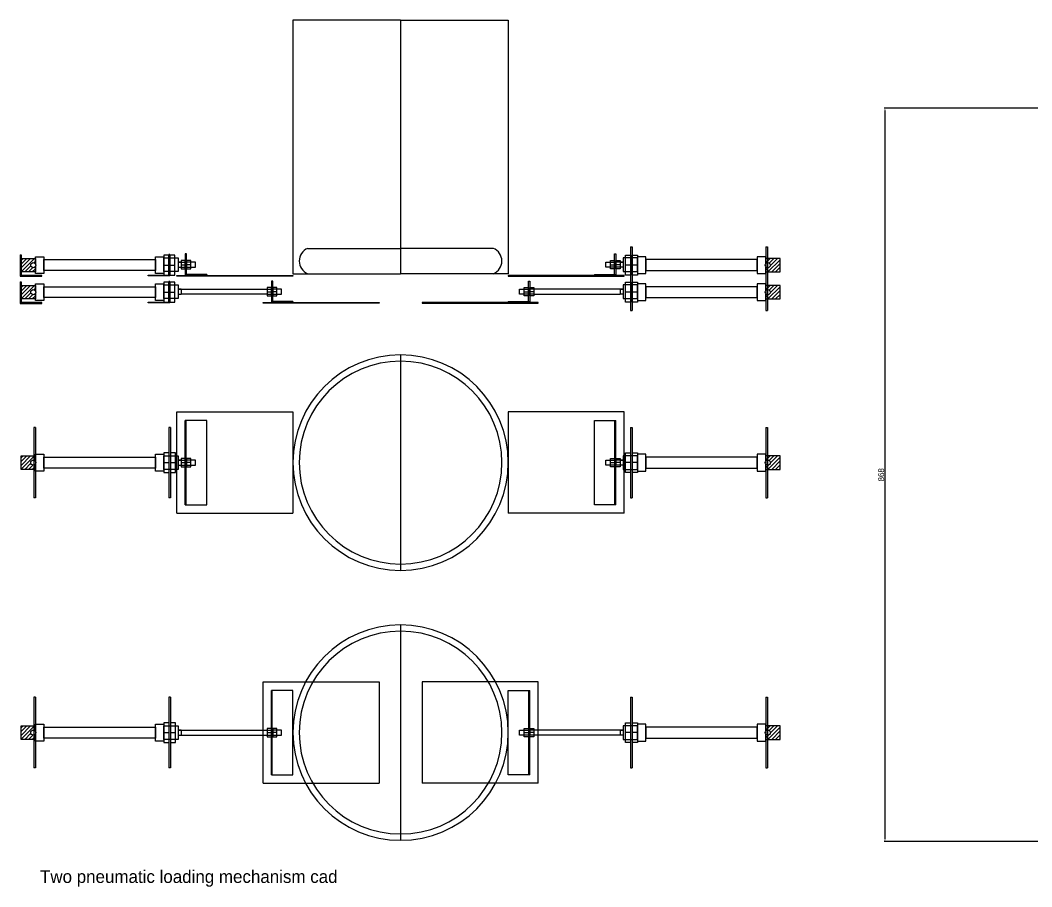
# Model space of a CAD drawing. Header units: millimetres. Extents: x -15418 to 43885, y -27590 to 23052.
# Drawn here: x 18884 to 20082, y 18161 to 19186 of the extents above; entities that cross this region are included whole.
import ezdxf

# ---------------------------------------------------------------- set-up
doc = ezdxf.new("R2010")
doc.units = ezdxf.units.MM
doc.header["$LTSCALE"] = 0.5
doc.layers.get('0').update_dxf_attribs({"lineweight": 5})
doc.layers.get('Defpoints').update_dxf_attribs({"color": 4})
for name, color, linetype in [('Layer1', 1, 'Continuous'), ('Layer2', 2, 'Continuous'), ('Layer3', 9, 'Continuous'), ('Layer4', 6, 'Continuous')]:
    doc.layers.add(name, color=color, linetype=linetype)
doc.dimstyles.new('ISO-25', dxfattribs={"dimtxt": 7, "dimasz": 3, "dimexe": 1, "dimexo": 1, "dimgap": 1, "dimtad": 1, "dimtoh": 1, "dimdec": 3, "dimdsep": 46, "dimtxsty": 'Standard', "dimcen": 2.5, "dimadec": 0, "dimazin": 0, "dimtfac": 1, "dimtdec": 3, "dimtmove": 0, "dimatfit": 3, "dimfxl": 1, "dimarcsym": 1})
pattern_1 = [(225, (46816.7197, 30848.7955), (2.24506403, -2.24506403), [])]
pattern_2 = [(225, (46816.7197, 30615.0628), (2.24506403, -2.24506403), [])]
pattern_3 = [(225, (46816.7197, 30816.7955), (2.24506403, -2.24506403), [])]
pattern_4 = [(225, (46816.7197, 30295.5092), (2.24506403, -2.24506403), [])]

# ---------------------------------------------------------------- blocks, each defined once
blk = doc.blocks.new('*D316')
at = {"layer": 'Defpoints', "color": 0, "transparency": 16777216}
for p in [(20181, 19082.4), (19908.3, 18214.4), (20181, 18214.4)]:
    blk.add_point(p, dxfattribs=at)
at = {"layer": 'Layer2', "color": 0, "lineweight": -2, "transparency": 16777216}
for p, q in [((20180, 19082.4), (19907.3, 19082.4)), ((19908.3, 19079.4), (19908.3, 18217.4)), ((20180, 18214.4), (19907.3, 18214.4))]:
    blk.add_line(p, q, dxfattribs=at)
at = {"layer": 'Layer2', "color": 0, "transparency": 16777216}
for points in [[(19907.8, 19079.4), (19908.8, 19079.4), (19908.3, 19082.4)], [(19907.8, 18217.4), (19908.8, 18217.4), (19908.3, 18214.4)]]:
    blk.add_solid(points, dxfattribs=at)
at = {"layer": 'Layer2', "color": 0, "transparency": 16777216, "insert": (19903.8, 18648.4), "char_height": 7, "attachment_point": 5, "rotation": 90}
blk.add_mtext('868', dxfattribs=at)

msp = doc.modelspace()

# ---------------------------------------------------------------- hatches: boundary and pattern name
at = {"layer": 'Layer3'}
h = msp.add_hatch(dxfattribs=at)
h.set_pattern_fill('ANSI31', color=256, angle=180)
h.set_pattern_definition(pattern_1)
h.paths.add_polyline_path([(18885.3001, 18888.5631), (18902.3001, 18888.5631), (18902.3001, 18894.9048, -0.742954591), (18896.8001, 18896.5631, -0.742954591), (18902.3001, 18898.2214), (18902.3001, 18904.5631), (18885.3001, 18904.5631)])
h = msp.add_hatch(dxfattribs=at)
h.set_pattern_fill('ANSI31', color=256, angle=180)
h.set_pattern_definition(pattern_1)
h.paths.add_polyline_path([(19784.0758, 18904.5631), (19767.0758, 18904.5631), (19767.0758, 18898.2214, -0.742954591), (19772.5758, 18896.5631, -0.742954591), (19767.0758, 18894.9048), (19767.0758, 18888.5631), (19784.0758, 18888.5631)])
h = msp.add_hatch(dxfattribs=at)
h.set_pattern_fill('ANSI31', color=256, angle=180)
h.set_pattern_definition(pattern_3)
h.paths.add_polyline_path([(18885.3001, 18856.5631), (18902.3001, 18856.5631), (18902.3001, 18862.9048, -0.742954591), (18896.8001, 18864.5631, -0.742954591), (18902.3001, 18866.2214), (18902.3001, 18872.5631), (18885.3001, 18872.5631)])
h = msp.add_hatch(dxfattribs=at)
h.set_pattern_fill('ANSI31', color=256, angle=180)
h.set_pattern_definition(pattern_3)
h.paths.add_polyline_path([(18885.3001, 18856.5631), (18902.3001, 18856.5631), (18902.3001, 18862.9048, -0.742954591), (18896.8001, 18864.5631, -0.742954591), (18902.3001, 18866.2214), (18902.3001, 18872.5631), (18885.3001, 18872.5631)])
h = msp.add_hatch(dxfattribs=at)
h.set_pattern_fill('ANSI31', color=256, angle=180)
h.set_pattern_definition(pattern_3)
h.paths.add_polyline_path([(19784.0758, 18872.5631), (19767.0758, 18872.5631), (19767.0758, 18866.2214, -0.742954591), (19772.5758, 18864.5631, -0.742954591), (19767.0758, 18862.9048), (19767.0758, 18856.5631), (19784.0758, 18856.5631)])
h = msp.add_hatch(dxfattribs=at)
h.set_pattern_fill('ANSI31', color=256, angle=180)
h.set_pattern_definition(pattern_3)
h.paths.add_polyline_path([(19784.0758, 18856.5631), (19767.0758, 18856.5631), (19767.0758, 18862.9048, 0.742954591), (19772.5758, 18864.5631, 0.742954591), (19767.0758, 18866.2214), (19767.0758, 18872.5631), (19784.0758, 18872.5631)])
h = msp.add_hatch(dxfattribs=at)
h.set_pattern_fill('ANSI31', color=256, angle=180)
h.set_pattern_definition(pattern_2)
h.paths.add_polyline_path([(18885.3001, 18654.8304), (18902.3001, 18654.8304), (18902.3001, 18661.1721, -0.742954591), (18896.8001, 18662.8304, -0.742954591), (18902.3001, 18664.4887), (18902.3001, 18670.8304), (18885.3001, 18670.8304)])
h = msp.add_hatch(dxfattribs=at)
h.set_pattern_fill('ANSI31', color=256, angle=180)
h.set_pattern_definition(pattern_2)
h.paths.add_polyline_path([(19784.0758, 18670.8304), (19767.0758, 18670.8304), (19767.0758, 18664.4887, -0.742954591), (19772.5758, 18662.8304, -0.742954591), (19767.0758, 18661.1721), (19767.0758, 18654.8304), (19784.0758, 18654.8304)])
h = msp.add_hatch(dxfattribs=at)
h.set_pattern_fill('ANSI31', color=256, angle=180)
h.set_pattern_definition(pattern_4)
h.paths.add_polyline_path([(18885.3001, 18335.2768), (18902.3001, 18335.2768), (18902.3001, 18341.6185, -0.742954591), (18896.8001, 18343.2768, -0.742954591), (18902.3001, 18344.9351), (18902.3001, 18351.2768), (18885.3001, 18351.2768)])
h = msp.add_hatch(dxfattribs=at)
h.set_pattern_fill('ANSI31', color=256, angle=180)
h.set_pattern_definition(pattern_4)
h.paths.add_polyline_path([(19784.0758, 18351.2768), (19767.0758, 18351.2768), (19767.0758, 18344.9351, -0.742954591), (19772.5758, 18343.2768, -0.742954591), (19767.0758, 18341.6185), (19767.0758, 18335.2768), (19784.0758, 18335.2768)])

# ---------------------------------------------------------------- linework, layer by layer
at = {"layer": 'Defpoints'}
for p, q in [((19069.8001, 18883.3631), (19069.8001, 18884.3631)), ((19069.8001, 18884.3631), (19207.188, 18884.3631)), ((19207.188, 18883.3631), (19069.8001, 18883.3631)), ((19207.188, 18884.3631), (19207.188, 18883.3631)), ((19599.5758, 18884.3631), (19462.188, 18884.3631)), ((19462.188, 18884.3631), (19462.188, 18883.3631)), ((19462.188, 18883.3631), (19599.5758, 18883.3631)), ((19599.5758, 18883.3631), (19599.5758, 18884.3631)), ((19171.8001, 18851.3631), (19171.8001, 18852.3631)), ((19171.8001, 18852.3631), (19309.188, 18852.3631)), ((19309.188, 18851.3631), (19171.8001, 18851.3631)), ((19309.188, 18852.3631), (19309.188, 18851.3631)), ((19497.5758, 18852.3631), (19360.188, 18852.3631)), ((19360.188, 18852.3631), (19360.188, 18851.3631)), ((19360.188, 18851.3631), (19497.5758, 18851.3631)), ((19497.5758, 18851.3631), (19497.5758, 18852.3631)), ((19334.688, 18790.3304), (19334.688, 18535.3304)), ((19334.688, 18790.3304), (19334.688, 18535.3304)), ((19069.8001, 18602.8304), (19069.8001, 18722.8304)), ((19069.8001, 18722.8304), (19207.188, 18722.8304)), ((19207.188, 18722.8304), (19207.188, 18602.8304)), ((19599.5758, 18722.8304), (19462.188, 18722.8304)), ((19462.188, 18722.8304), (19462.188, 18602.8304)), ((19599.5758, 18602.8304), (19599.5758, 18722.8304)), ((19069.8001, 18602.8304), (19207.188, 18602.8304)), ((19599.5758, 18602.8304), (19462.188, 18602.8304)), ((19334.688, 18470.7768), (19334.688, 18215.7768)), ((19334.688, 18470.7768), (19334.688, 18215.7768)), ((19334.688, 18470.7768), (19334.688, 18215.7768)), ((19334.688, 18470.7768), (19334.688, 18215.7768)), ((19171.8001, 18283.2768), (19171.8001, 18403.2768)), ((19171.8001, 18403.2768), (19309.188, 18403.2768)), ((19309.188, 18403.2768), (19309.188, 18283.2768)), ((19497.5758, 18403.2768), (19360.188, 18403.2768)), ((19360.188, 18403.2768), (19360.188, 18283.2768)), ((19497.5758, 18283.2768), (19497.5758, 18403.2768)), ((19171.8001, 18283.2768), (19309.188, 18283.2768)), ((19497.5758, 18283.2768), (19360.188, 18283.2768))]:
    msp.add_line(p, q, dxfattribs=at)
at = {"layer": 'Layer1'}
for p, q in [((19224.688, 18916.4139), (19334.688, 18916.4139)), ((19444.688, 18916.4139), (19334.688, 18916.4139)), ((19224.688, 18886.4139), (19334.688, 18886.4139)), ((19444.688, 18886.4139), (19334.688, 18886.4139))]:
    msp.add_line(p, q, dxfattribs=at)
for centre, radius, start, end in [((19230.938, 18901.4139), 16.25, 112.6198649, 247.3801351), ((19438.438, 18901.4139), 16.25, 292.6198649, 67.3801351), ((19334.688, 18662.8304), 120, 90, 270), ((19334.688, 18662.8304), 120, 270, 90), ((19334.688, 18343.2768), 120, 90, 270), ((19334.688, 18343.2768), 120, 270, 90)]:
    msp.add_arc(centre, radius, start, end, dxfattribs=at)
at = {"layer": 'Layer2'}
for p, q in [((19207.188, 19186.4139), (19207.188, 18886.4139)), ((19334.688, 19186.4139), (19207.188, 19186.4139)), ((19334.688, 19186.4139), (19462.188, 19186.4139)), ((19462.188, 19186.4139), (19462.188, 18886.4139)), ((19074.8001, 18900.0631), (19079.8001, 18900.0631)), ((19074.8001, 18894.0631), (19079.8001, 18894.0631)), ((19594.5758, 18900.0631), (19589.5758, 18900.0631)), ((19594.5758, 18894.0631), (19589.5758, 18894.0631)), ((19207.188, 18886.4139), (19334.688, 18886.4139)), ((19462.188, 18886.4139), (19334.688, 18886.4139)), ((19176.8001, 18868.0631), (19181.8001, 18868.0631)), ((19492.5758, 18868.0631), (19487.5758, 18868.0631)), ((19176.8001, 18862.0631), (19181.8001, 18862.0631)), ((19492.5758, 18862.0631), (19487.5758, 18862.0631)), ((19074.8001, 18665.8304), (19079.8001, 18665.8304)), ((19594.5758, 18665.8304), (19589.5758, 18665.8304)), ((19074.8001, 18659.8304), (19079.8001, 18659.8304)), ((19594.5758, 18659.8304), (19589.5758, 18659.8304)), ((19176.8001, 18346.2768), (19181.8001, 18346.2768)), ((19176.8001, 18340.2768), (19181.8001, 18340.2768)), ((19492.5758, 18346.2768), (19487.5758, 18346.2768)), ((19492.5758, 18340.2768), (19487.5758, 18340.2768))]:
    msp.add_line(p, q, dxfattribs=at)
for centre, start, end in [((19334.688, 18662.8304), 90, 270), ((19334.688, 18662.8304), 270, 90), ((19334.688, 18343.2768), 90, 270), ((19334.688, 18343.2768), 270, 90)]:
    msp.add_arc(centre, 127.5, start, end, dxfattribs=at)
at = {"layer": 'Layer3'}
for p, q in [((19334.688, 19186.4139), (19334.688, 18886.4139)), ((19334.688, 19186.4139), (19334.688, 18886.4139)), ((18885.3001, 18904.5631), (18902.3001, 18904.5631)), ((18885.3001, 18888.5631), (18885.3001, 18904.5631)), ((18902.3001, 18906.5631), (18912.3001, 18906.5631)), ((18902.3001, 18898.2214), (18902.3001, 18906.5631)), ((18902.3001, 18904.5631), (18902.3001, 18898.2214)), ((18912.3001, 18906.5631), (18912.3001, 18886.5631)), ((18912.3001, 18903.0631), (19044.3001, 18903.0631)), ((18912.3001, 18890.0631), (18912.3001, 18903.0631)), ((19044.3001, 18906.5631), (19054.3001, 18906.5631)), ((19044.3001, 18886.5631), (19044.3001, 18906.5631)), ((19044.3001, 18903.0631), (19044.3001, 18890.0631)), ((19054.3001, 18908.3131), (19054.3001, 18884.8131)), ((19060.3001, 18908.3131), (19054.3001, 18908.3131)), ((19054.3001, 18907.0631), (19054.3001, 18886.0631)), ((19054.3001, 18905.0631), (19071.3001, 18905.0631)), ((19054.3001, 18889.0631), (19054.3001, 18905.0631)), ((19060.3001, 18884.8131), (19060.3001, 18908.3131)), ((19061.3001, 18908.3131), (19061.3001, 18884.8131)), ((19067.3001, 18908.3131), (19061.3001, 18908.3131)), ((19067.3001, 18884.8131), (19067.3001, 18908.3131)), ((19071.3001, 18905.0631), (19071.3001, 18889.0631)), ((19079.8001, 18902.0631), (19074.8001, 18902.0631)), ((19074.8001, 18902.0631), (19074.8001, 18892.0631)), ((19079.8001, 18892.0631), (19079.8001, 18902.0631)), ((19086.3001, 18902.0631), (19081.3001, 18902.0631)), ((19081.3001, 18902.0631), (19081.3001, 18892.0631)), ((19086.3001, 18892.0631), (19086.3001, 18902.0631)), ((19583.0758, 18902.0631), (19588.0758, 18902.0631)), ((19583.0758, 18892.0631), (19583.0758, 18902.0631)), ((19588.0758, 18902.0631), (19588.0758, 18892.0631)), ((19589.5758, 18892.0631), (19589.5758, 18902.0631)), ((19589.5758, 18902.0631), (19594.5758, 18902.0631)), ((19594.5758, 18902.0631), (19594.5758, 18892.0631)), ((19615.0758, 18905.0631), (19598.0758, 18905.0631)), ((19598.0758, 18905.0631), (19598.0758, 18889.0631)), ((19601.0758, 18884.8131), (19601.0758, 18908.3131)), ((19601.0758, 18908.3131), (19607.0758, 18908.3131)), ((19607.0758, 18908.3131), (19607.0758, 18884.8131)), ((19609.0758, 18884.8131), (19609.0758, 18908.3131)), ((19609.0758, 18908.3131), (19615.0758, 18908.3131)), ((19615.0758, 18908.3131), (19615.0758, 18884.8131)), ((19615.0758, 18907.0631), (19615.0758, 18886.0631)), ((19625.0758, 18906.5631), (19615.0758, 18906.5631)), ((19615.0758, 18889.0631), (19615.0758, 18905.0631)), ((19625.0758, 18886.5631), (19625.0758, 18906.5631)), ((19757.0758, 18903.0631), (19625.0758, 18903.0631)), ((19625.0758, 18903.0631), (19625.0758, 18890.0631)), ((19767.0758, 18906.5631), (19757.0758, 18906.5631)), ((19757.0758, 18906.5631), (19757.0758, 18886.5631)), ((19757.0758, 18890.0631), (19757.0758, 18903.0631)), ((19767.0758, 18898.2214), (19767.0758, 18906.5631)), ((19784.0758, 18904.5631), (19767.0758, 18904.5631)), ((19767.0758, 18904.5631), (19767.0758, 18898.2214)), ((19784.0758, 18888.5631), (19784.0758, 18904.5631)), ((18902.3001, 18886.5631), (18902.3001, 18894.9048)), ((18902.3001, 18894.9048), (18902.3001, 18888.5631)), ((19044.3001, 18890.0631), (18912.3001, 18890.0631)), ((19054.3001, 18896.5631), (19060.3001, 18896.5631)), ((19061.3001, 18896.5631), (19067.3001, 18896.5631)), ((19074.8001, 18900.0631), (19071.3001, 18900.0631)), ((19071.3001, 18900.0631), (19074.8001, 18900.0631)), ((19071.3001, 18894.0631), (19074.8001, 18894.0631)), ((19074.8001, 18900.0631), (19074.8001, 18894.0631)), ((19074.8001, 18900.0631), (19074.8001, 18894.0631)), ((19074.8001, 18897.0631), (19079.8001, 18897.0631)), ((19074.8001, 18892.0631), (19079.8001, 18892.0631)), ((19091.8001, 18900.0631), (19079.8001, 18900.0631)), ((19079.8001, 18900.0631), (19079.8001, 18894.0631)), ((19079.8001, 18894.0631), (19091.8001, 18894.0631)), ((19086.3001, 18897.0631), (19081.3001, 18897.0631)), ((19081.3001, 18892.0631), (19086.3001, 18892.0631)), ((19091.8001, 18894.0631), (19091.8001, 18900.0631)), ((19577.5758, 18894.0631), (19577.5758, 18900.0631)), ((19577.5758, 18900.0631), (19589.5758, 18900.0631)), ((19589.5758, 18894.0631), (19577.5758, 18894.0631)), ((19583.0758, 18897.0631), (19588.0758, 18897.0631)), ((19588.0758, 18892.0631), (19583.0758, 18892.0631)), ((19589.5758, 18900.0631), (19589.5758, 18894.0631)), ((19594.5758, 18897.0631), (19589.5758, 18897.0631)), ((19594.5758, 18892.0631), (19589.5758, 18892.0631)), ((19594.5758, 18900.0631), (19594.5758, 18894.0631)), ((19594.5758, 18900.0631), (19598.0758, 18900.0631)), ((19598.0758, 18900.0631), (19594.5758, 18900.0631)), ((19594.5758, 18900.0631), (19594.5758, 18894.0631)), ((19598.0758, 18894.0631), (19594.5758, 18894.0631)), ((19607.0758, 18896.5631), (19601.0758, 18896.5631)), ((19615.0758, 18896.5631), (19609.0758, 18896.5631)), ((19625.0758, 18890.0631), (19757.0758, 18890.0631)), ((19767.0758, 18886.5631), (19767.0758, 18894.9048)), ((19767.0758, 18894.9048), (19767.0758, 18888.5631)), ((18902.3001, 18888.5631), (18885.3001, 18888.5631)), ((18912.3001, 18886.5631), (18902.3001, 18886.5631)), ((18912.3001, 18886.5631), (18902.3001, 18886.5631)), ((19054.3001, 18886.5631), (19044.3001, 18886.5631)), ((19054.3001, 18886.5631), (19044.3001, 18886.5631)), ((19071.3001, 18889.0631), (19054.3001, 18889.0631)), ((19054.3001, 18884.8131), (19060.3001, 18884.8131)), ((19061.3001, 18884.8131), (19067.3001, 18884.8131)), ((19598.0758, 18889.0631), (19615.0758, 18889.0631)), ((19607.0758, 18884.8131), (19601.0758, 18884.8131)), ((19615.0758, 18884.8131), (19609.0758, 18884.8131)), ((19615.0758, 18886.5631), (19625.0758, 18886.5631)), ((19615.0758, 18886.5631), (19625.0758, 18886.5631)), ((19757.0758, 18886.5631), (19767.0758, 18886.5631)), ((19757.0758, 18886.5631), (19767.0758, 18886.5631)), ((19767.0758, 18888.5631), (19784.0758, 18888.5631)), ((18885.3001, 18872.5631), (18902.3001, 18872.5631)), ((18885.3001, 18856.5631), (18885.3001, 18872.5631)), ((18885.3001, 18856.5631), (18885.3001, 18872.5631)), ((18902.3001, 18874.5631), (18912.3001, 18874.5631)), ((18902.3001, 18866.2214), (18902.3001, 18874.5631)), ((18902.3001, 18872.5631), (18902.3001, 18866.2214)), ((18912.3001, 18874.5631), (18912.3001, 18854.5631)), ((18912.3001, 18874.5631), (18912.3001, 18854.5631)), ((18912.3001, 18871.0631), (19044.3001, 18871.0631)), ((18912.3001, 18858.0631), (18912.3001, 18871.0631)), ((18912.3001, 18858.0631), (18912.3001, 18871.0631)), ((19044.3001, 18874.5631), (19054.3001, 18874.5631)), ((19044.3001, 18854.5631), (19044.3001, 18874.5631)), ((19044.3001, 18871.0631), (19044.3001, 18858.0631)), ((19054.3001, 18876.3131), (19054.3001, 18852.8131)), ((19060.3001, 18876.3131), (19054.3001, 18876.3131)), ((19054.3001, 18875.0631), (19054.3001, 18854.0631)), ((19054.3001, 18873.0631), (19071.3001, 18873.0631)), ((19054.3001, 18857.0631), (19054.3001, 18873.0631)), ((19060.3001, 18852.8131), (19060.3001, 18876.3131)), ((19061.3001, 18876.3131), (19061.3001, 18852.8131)), ((19067.3001, 18876.3131), (19061.3001, 18876.3131)), ((19067.3001, 18852.8131), (19067.3001, 18876.3131)), ((19071.3001, 18873.0631), (19071.3001, 18857.0631)), ((19074.8001, 18868.0631), (19071.3001, 18868.0631)), ((19071.3001, 18868.0631), (19074.8001, 18868.0631)), ((19074.8001, 18868.0631), (19074.8001, 18862.0631)), ((19074.8001, 18868.0631), (19074.8001, 18862.0631)), ((19074.8001, 18868.0631), (19176.8001, 18868.0631)), ((19181.8001, 18870.0631), (19176.8001, 18870.0631)), ((19176.8001, 18870.0631), (19176.8001, 18860.0631)), ((19181.8001, 18860.0631), (19181.8001, 18870.0631)), ((19193.8001, 18868.0631), (19181.8001, 18868.0631)), ((19181.8001, 18868.0631), (19181.8001, 18862.0631)), ((19188.3001, 18870.0631), (19183.3001, 18870.0631)), ((19183.3001, 18870.0631), (19183.3001, 18860.0631)), ((19188.3001, 18860.0631), (19188.3001, 18870.0631)), ((19193.8001, 18862.0631), (19193.8001, 18868.0631)), ((19475.5758, 18862.0631), (19475.5758, 18868.0631)), ((19475.5758, 18868.0631), (19487.5758, 18868.0631)), ((19481.0758, 18870.0631), (19486.0758, 18870.0631)), ((19481.0758, 18860.0631), (19481.0758, 18870.0631)), ((19486.0758, 18870.0631), (19486.0758, 18860.0631)), ((19487.5758, 18860.0631), (19487.5758, 18870.0631)), ((19487.5758, 18870.0631), (19492.5758, 18870.0631)), ((19487.5758, 18868.0631), (19487.5758, 18862.0631)), ((19492.5758, 18870.0631), (19492.5758, 18860.0631)), ((19594.5758, 18868.0631), (19492.5758, 18868.0631)), ((19594.5758, 18868.0631), (19594.5758, 18862.0631)), ((19594.5758, 18868.0631), (19594.5758, 18862.0631)), ((19594.5758, 18868.0631), (19598.0758, 18868.0631)), ((19598.0758, 18868.0631), (19594.5758, 18868.0631)), ((19615.0758, 18873.0631), (19598.0758, 18873.0631)), ((19598.0758, 18873.0631), (19598.0758, 18857.0631)), ((19601.0758, 18852.8131), (19601.0758, 18876.3131)), ((19601.0758, 18876.3131), (19607.0758, 18876.3131)), ((19607.0758, 18876.3131), (19607.0758, 18852.8131)), ((19609.0758, 18852.8131), (19609.0758, 18876.3131)), ((19609.0758, 18876.3131), (19615.0758, 18876.3131)), ((19615.0758, 18876.3131), (19615.0758, 18852.8131)), ((19615.0758, 18875.0631), (19615.0758, 18854.0631)), ((19625.0758, 18874.5631), (19615.0758, 18874.5631)), ((19615.0758, 18857.0631), (19615.0758, 18873.0631)), ((19625.0758, 18854.5631), (19625.0758, 18874.5631)), ((19757.0758, 18871.0631), (19625.0758, 18871.0631)), ((19625.0758, 18871.0631), (19625.0758, 18858.0631)), ((19767.0758, 18874.5631), (19757.0758, 18874.5631)), ((19757.0758, 18874.5631), (19757.0758, 18854.5631)), ((19757.0758, 18874.5631), (19757.0758, 18854.5631)), ((19757.0758, 18858.0631), (19757.0758, 18871.0631)), ((19757.0758, 18858.0631), (19757.0758, 18871.0631)), ((19767.0758, 18866.2214), (19767.0758, 18874.5631)), ((19784.0758, 18872.5631), (19767.0758, 18872.5631)), ((19767.0758, 18872.5631), (19767.0758, 18866.2214)), ((19784.0758, 18856.5631), (19784.0758, 18872.5631)), ((19784.0758, 18856.5631), (19784.0758, 18872.5631)), ((18902.3001, 18856.5631), (18885.3001, 18856.5631)), ((18902.3001, 18856.5631), (18885.3001, 18856.5631)), ((18902.3001, 18854.5631), (18902.3001, 18862.9048)), ((18902.3001, 18862.9048), (18902.3001, 18856.5631)), ((18902.3001, 18854.5631), (18902.3001, 18862.9048)), ((18902.3001, 18862.9048), (18902.3001, 18856.5631)), ((18912.3001, 18854.5631), (18902.3001, 18854.5631)), ((18912.3001, 18854.5631), (18902.3001, 18854.5631)), ((18912.3001, 18854.5631), (18902.3001, 18854.5631)), ((18912.3001, 18854.5631), (18902.3001, 18854.5631)), ((19044.3001, 18858.0631), (18912.3001, 18858.0631)), ((19044.3001, 18858.0631), (18912.3001, 18858.0631)), ((19054.3001, 18854.5631), (19044.3001, 18854.5631)), ((19054.3001, 18854.5631), (19044.3001, 18854.5631)), ((19054.3001, 18864.5631), (19060.3001, 18864.5631)), ((19071.3001, 18857.0631), (19054.3001, 18857.0631)), ((19061.3001, 18864.5631), (19067.3001, 18864.5631)), ((19071.3001, 18862.0631), (19074.8001, 18862.0631)), ((19176.8001, 18862.0631), (19074.8001, 18862.0631)), ((19176.8001, 18865.0631), (19181.8001, 18865.0631)), ((19176.8001, 18860.0631), (19181.8001, 18860.0631)), ((19181.8001, 18862.0631), (19193.8001, 18862.0631)), ((19188.3001, 18865.0631), (19183.3001, 18865.0631)), ((19183.3001, 18860.0631), (19188.3001, 18860.0631)), ((19487.5758, 18862.0631), (19475.5758, 18862.0631)), ((19481.0758, 18865.0631), (19486.0758, 18865.0631)), ((19486.0758, 18860.0631), (19481.0758, 18860.0631)), ((19492.5758, 18865.0631), (19487.5758, 18865.0631)), ((19492.5758, 18860.0631), (19487.5758, 18860.0631)), ((19492.5758, 18862.0631), (19594.5758, 18862.0631)), ((19598.0758, 18862.0631), (19594.5758, 18862.0631)), ((19598.0758, 18857.0631), (19615.0758, 18857.0631)), ((19607.0758, 18864.5631), (19601.0758, 18864.5631)), ((19615.0758, 18864.5631), (19609.0758, 18864.5631)), ((19615.0758, 18854.5631), (19625.0758, 18854.5631)), ((19615.0758, 18854.5631), (19625.0758, 18854.5631)), ((19625.0758, 18858.0631), (19757.0758, 18858.0631)), ((19625.0758, 18858.0631), (19757.0758, 18858.0631)), ((19757.0758, 18854.5631), (19767.0758, 18854.5631)), ((19757.0758, 18854.5631), (19767.0758, 18854.5631)), ((19757.0758, 18854.5631), (19767.0758, 18854.5631)), ((19757.0758, 18854.5631), (19767.0758, 18854.5631)), ((19767.0758, 18854.5631), (19767.0758, 18862.9048)), ((19767.0758, 18862.9048), (19767.0758, 18856.5631)), ((19767.0758, 18854.5631), (19767.0758, 18862.9048)), ((19767.0758, 18862.9048), (19767.0758, 18856.5631)), ((19767.0758, 18856.5631), (19784.0758, 18856.5631)), ((19767.0758, 18856.5631), (19784.0758, 18856.5631)), ((19054.3001, 18852.8131), (19060.3001, 18852.8131)), ((19061.3001, 18852.8131), (19067.3001, 18852.8131)), ((19607.0758, 18852.8131), (19601.0758, 18852.8131)), ((19615.0758, 18852.8131), (19609.0758, 18852.8131)), ((19054.3001, 18674.5804), (19054.3001, 18651.0804)), ((19060.3001, 18674.5804), (19054.3001, 18674.5804)), ((19068.3001, 18674.5804), (19062.3001, 18674.5804)), ((19068.3001, 18651.0804), (19068.3001, 18674.5804)), ((19601.0758, 18651.0804), (19601.0758, 18674.5804)), ((19601.0758, 18674.5804), (19607.0758, 18674.5804)), ((19609.0758, 18674.5804), (19615.0758, 18674.5804)), ((19615.0758, 18674.5804), (19615.0758, 18651.0804)), ((18885.3001, 18670.8304), (18902.3001, 18670.8304)), ((18885.3001, 18654.8304), (18885.3001, 18670.8304)), ((18902.3001, 18672.8304), (18912.3001, 18672.8304)), ((18902.3001, 18664.4887), (18902.3001, 18672.8304)), ((18902.3001, 18670.8304), (18902.3001, 18664.4887)), ((18912.3001, 18672.8304), (18912.3001, 18652.8304)), ((18912.3001, 18669.3304), (19044.3001, 18669.3304)), ((18912.3001, 18656.3304), (18912.3001, 18669.3304)), ((19044.3001, 18672.8304), (19054.3001, 18672.8304)), ((19044.3001, 18652.8304), (19044.3001, 18672.8304)), ((19044.3001, 18669.3304), (19044.3001, 18656.3304)), ((19054.3001, 18672.8304), (19054.3001, 18651.8304)), ((19054.3001, 18670.8304), (19071.3001, 18670.8304)), ((19054.3001, 18654.8304), (19054.3001, 18670.8304)), ((19054.3001, 18662.8304), (19060.3001, 18662.8304)), ((19062.3001, 18662.8304), (19068.3001, 18662.8304)), ((19071.3001, 18670.8304), (19071.3001, 18654.8304)), ((19074.8001, 18665.8304), (19071.3001, 18665.8304)), ((19071.3001, 18665.8304), (19074.8001, 18665.8304)), ((19079.8001, 18667.8304), (19074.8001, 18667.8304)), ((19074.8001, 18667.8304), (19074.8001, 18657.8304)), ((19074.8001, 18665.8304), (19074.8001, 18659.8304)), ((19074.8001, 18665.8304), (19074.8001, 18659.8304)), ((19074.8001, 18662.8304), (19079.8001, 18662.8304)), ((19079.8001, 18657.8304), (19079.8001, 18667.8304)), ((19091.8001, 18665.8304), (19079.8001, 18665.8304)), ((19079.8001, 18665.8304), (19079.8001, 18659.8304)), ((19086.3001, 18667.8304), (19081.3001, 18667.8304)), ((19081.3001, 18667.8304), (19081.3001, 18657.8304)), ((19086.3001, 18662.8304), (19081.3001, 18662.8304)), ((19086.3001, 18657.8304), (19086.3001, 18667.8304)), ((19091.8001, 18659.8304), (19091.8001, 18665.8304)), ((19577.5758, 18659.8304), (19577.5758, 18665.8304)), ((19577.5758, 18665.8304), (19589.5758, 18665.8304)), ((19583.0758, 18667.8304), (19588.0758, 18667.8304)), ((19583.0758, 18657.8304), (19583.0758, 18667.8304)), ((19583.0758, 18662.8304), (19588.0758, 18662.8304)), ((19588.0758, 18667.8304), (19588.0758, 18657.8304)), ((19589.5758, 18657.8304), (19589.5758, 18667.8304)), ((19589.5758, 18667.8304), (19594.5758, 18667.8304)), ((19589.5758, 18665.8304), (19589.5758, 18659.8304)), ((19594.5758, 18662.8304), (19589.5758, 18662.8304)), ((19594.5758, 18667.8304), (19594.5758, 18657.8304)), ((19594.5758, 18665.8304), (19594.5758, 18659.8304)), ((19594.5758, 18665.8304), (19598.0758, 18665.8304)), ((19598.0758, 18665.8304), (19594.5758, 18665.8304)), ((19594.5758, 18665.8304), (19594.5758, 18659.8304)), ((19615.0758, 18670.8304), (19598.0758, 18670.8304)), ((19598.0758, 18670.8304), (19598.0758, 18654.8304)), ((19607.0758, 18662.8304), (19601.0758, 18662.8304)), ((19615.0758, 18662.8304), (19609.0758, 18662.8304)), ((19625.0758, 18672.8304), (19615.0758, 18672.8304)), ((19615.0758, 18672.8304), (19615.0758, 18651.8304)), ((19615.0758, 18654.8304), (19615.0758, 18670.8304)), ((19625.0758, 18652.8304), (19625.0758, 18672.8304)), ((19757.0758, 18669.3304), (19625.0758, 18669.3304)), ((19625.0758, 18669.3304), (19625.0758, 18656.3304)), ((19767.0758, 18672.8304), (19757.0758, 18672.8304)), ((19757.0758, 18672.8304), (19757.0758, 18652.8304)), ((19757.0758, 18656.3304), (19757.0758, 18669.3304)), ((19767.0758, 18664.4887), (19767.0758, 18672.8304)), ((19784.0758, 18670.8304), (19767.0758, 18670.8304)), ((19767.0758, 18670.8304), (19767.0758, 18664.4887)), ((19784.0758, 18654.8304), (19784.0758, 18670.8304)), ((18902.3001, 18654.8304), (18885.3001, 18654.8304)), ((18902.3001, 18652.8304), (18902.3001, 18661.1721)), ((18902.3001, 18661.1721), (18902.3001, 18654.8304)), ((18912.3001, 18652.8304), (18902.3001, 18652.8304)), ((18912.3001, 18652.8304), (18902.3001, 18652.8304)), ((19044.3001, 18656.3304), (18912.3001, 18656.3304)), ((19054.3001, 18652.8304), (19044.3001, 18652.8304)), ((19054.3001, 18652.8304), (19044.3001, 18652.8304)), ((19071.3001, 18654.8304), (19054.3001, 18654.8304)), ((19054.3001, 18651.0804), (19060.3001, 18651.0804)), ((19062.3001, 18651.0804), (19068.3001, 18651.0804)), ((19071.3001, 18659.8304), (19074.8001, 18659.8304)), ((19074.8001, 18657.8304), (19079.8001, 18657.8304)), ((19079.8001, 18659.8304), (19091.8001, 18659.8304)), ((19081.3001, 18657.8304), (19086.3001, 18657.8304)), ((19589.5758, 18659.8304), (19577.5758, 18659.8304)), ((19588.0758, 18657.8304), (19583.0758, 18657.8304)), ((19594.5758, 18657.8304), (19589.5758, 18657.8304)), ((19598.0758, 18659.8304), (19594.5758, 18659.8304)), ((19598.0758, 18654.8304), (19615.0758, 18654.8304)), ((19607.0758, 18651.0804), (19601.0758, 18651.0804)), ((19615.0758, 18651.0804), (19609.0758, 18651.0804)), ((19615.0758, 18652.8304), (19625.0758, 18652.8304)), ((19615.0758, 18652.8304), (19625.0758, 18652.8304)), ((19625.0758, 18656.3304), (19757.0758, 18656.3304)), ((19757.0758, 18652.8304), (19767.0758, 18652.8304)), ((19757.0758, 18652.8304), (19767.0758, 18652.8304)), ((19767.0758, 18652.8304), (19767.0758, 18661.1721)), ((19767.0758, 18661.1721), (19767.0758, 18654.8304)), ((19767.0758, 18654.8304), (19784.0758, 18654.8304)), ((18885.3001, 18351.2768), (18902.3001, 18351.2768)), ((18885.3001, 18335.2768), (18885.3001, 18351.2768)), ((18902.3001, 18353.2768), (18912.3001, 18353.2768)), ((18902.3001, 18344.9351), (18902.3001, 18353.2768)), ((18902.3001, 18351.2768), (18902.3001, 18344.9351)), ((18912.3001, 18353.2768), (18912.3001, 18333.2768)), ((19044.3001, 18353.2768), (19054.3001, 18353.2768)), ((19044.3001, 18333.2768), (19044.3001, 18353.2768)), ((19054.3001, 18355.0268), (19054.3001, 18331.5268)), ((19060.3001, 18355.0268), (19054.3001, 18355.0268)), ((19054.3001, 18353.2768), (19054.3001, 18332.2768)), ((19054.3001, 18351.2768), (19071.3001, 18351.2768)), ((19054.3001, 18335.2768), (19054.3001, 18351.2768)), ((19068.3001, 18355.0268), (19062.3001, 18355.0268)), ((19068.3001, 18331.5268), (19068.3001, 18355.0268)), ((19071.3001, 18351.2768), (19071.3001, 18335.2768)), ((19615.0758, 18351.2768), (19598.0758, 18351.2768)), ((19598.0758, 18351.2768), (19598.0758, 18335.2768)), ((19601.0758, 18331.5268), (19601.0758, 18355.0268)), ((19601.0758, 18355.0268), (19607.0758, 18355.0268)), ((19609.0758, 18355.0268), (19615.0758, 18355.0268)), ((19615.0758, 18355.0268), (19615.0758, 18331.5268)), ((19625.0758, 18353.2768), (19615.0758, 18353.2768)), ((19615.0758, 18353.2768), (19615.0758, 18332.2768)), ((19615.0758, 18335.2768), (19615.0758, 18351.2768)), ((19625.0758, 18333.2768), (19625.0758, 18353.2768)), ((19767.0758, 18353.2768), (19757.0758, 18353.2768)), ((19757.0758, 18353.2768), (19757.0758, 18333.2768)), ((19767.0758, 18344.9351), (19767.0758, 18353.2768)), ((19784.0758, 18351.2768), (19767.0758, 18351.2768)), ((19767.0758, 18351.2768), (19767.0758, 18344.9351)), ((19784.0758, 18335.2768), (19784.0758, 18351.2768)), ((18902.3001, 18333.2768), (18902.3001, 18341.6185)), ((18902.3001, 18341.6185), (18902.3001, 18335.2768)), ((18912.3001, 18349.7768), (19044.3001, 18349.7768)), ((18912.3001, 18336.7768), (18912.3001, 18349.7768)), ((19044.3001, 18349.7768), (19044.3001, 18336.7768)), ((19054.3001, 18343.2768), (19060.3001, 18343.2768)), ((19062.3001, 18343.2768), (19068.3001, 18343.2768)), ((19074.8001, 18346.2768), (19071.3001, 18346.2768)), ((19071.3001, 18346.2768), (19074.8001, 18346.2768)), ((19071.3001, 18340.2768), (19074.8001, 18340.2768)), ((19074.8001, 18346.2768), (19074.8001, 18340.2768)), ((19074.8001, 18346.2768), (19074.8001, 18340.2768)), ((19074.8001, 18346.2768), (19176.8001, 18346.2768)), ((19074.8001, 18340.2768), (19176.8001, 18340.2768)), ((19181.8001, 18348.2768), (19176.8001, 18348.2768)), ((19176.8001, 18348.2768), (19176.8001, 18338.2768)), ((19176.8001, 18343.2768), (19181.8001, 18343.2768)), ((19181.8001, 18338.2768), (19181.8001, 18348.2768)), ((19193.8001, 18346.2768), (19181.8001, 18346.2768)), ((19181.8001, 18346.2768), (19181.8001, 18340.2768)), ((19181.8001, 18340.2768), (19193.8001, 18340.2768)), ((19188.3001, 18348.2768), (19183.3001, 18348.2768)), ((19183.3001, 18348.2768), (19183.3001, 18338.2768)), ((19188.3001, 18343.2768), (19183.3001, 18343.2768)), ((19188.3001, 18338.2768), (19188.3001, 18348.2768)), ((19193.8001, 18340.2768), (19193.8001, 18346.2768)), ((19475.5758, 18340.2768), (19475.5758, 18346.2768)), ((19475.5758, 18346.2768), (19487.5758, 18346.2768)), ((19487.5758, 18340.2768), (19475.5758, 18340.2768)), ((19481.0758, 18348.2768), (19486.0758, 18348.2768)), ((19481.0758, 18338.2768), (19481.0758, 18348.2768)), ((19481.0758, 18343.2768), (19486.0758, 18343.2768)), ((19486.0758, 18348.2768), (19486.0758, 18338.2768)), ((19487.5758, 18338.2768), (19487.5758, 18348.2768)), ((19487.5758, 18348.2768), (19492.5758, 18348.2768)), ((19487.5758, 18346.2768), (19487.5758, 18340.2768)), ((19492.5758, 18343.2768), (19487.5758, 18343.2768)), ((19492.5758, 18348.2768), (19492.5758, 18338.2768)), ((19594.5758, 18346.2768), (19492.5758, 18346.2768)), ((19594.5758, 18340.2768), (19492.5758, 18340.2768)), ((19594.5758, 18346.2768), (19594.5758, 18340.2768)), ((19594.5758, 18346.2768), (19598.0758, 18346.2768)), ((19598.0758, 18346.2768), (19594.5758, 18346.2768)), ((19594.5758, 18346.2768), (19594.5758, 18340.2768)), ((19598.0758, 18340.2768), (19594.5758, 18340.2768)), ((19607.0758, 18343.2768), (19601.0758, 18343.2768)), ((19615.0758, 18343.2768), (19609.0758, 18343.2768)), ((19757.0758, 18349.7768), (19625.0758, 18349.7768)), ((19625.0758, 18349.7768), (19625.0758, 18336.7768)), ((19757.0758, 18336.7768), (19757.0758, 18349.7768)), ((19767.0758, 18333.2768), (19767.0758, 18341.6185)), ((19767.0758, 18341.6185), (19767.0758, 18335.2768)), ((18902.3001, 18335.2768), (18885.3001, 18335.2768)), ((18912.3001, 18333.2768), (18902.3001, 18333.2768)), ((18912.3001, 18333.2768), (18902.3001, 18333.2768)), ((19044.3001, 18336.7768), (18912.3001, 18336.7768)), ((19054.3001, 18333.2768), (19044.3001, 18333.2768)), ((19054.3001, 18333.2768), (19044.3001, 18333.2768)), ((19071.3001, 18335.2768), (19054.3001, 18335.2768)), ((19054.3001, 18331.5268), (19060.3001, 18331.5268)), ((19062.3001, 18331.5268), (19068.3001, 18331.5268)), ((19176.8001, 18338.2768), (19181.8001, 18338.2768)), ((19183.3001, 18338.2768), (19188.3001, 18338.2768)), ((19486.0758, 18338.2768), (19481.0758, 18338.2768)), ((19492.5758, 18338.2768), (19487.5758, 18338.2768)), ((19598.0758, 18335.2768), (19615.0758, 18335.2768)), ((19607.0758, 18331.5268), (19601.0758, 18331.5268)), ((19615.0758, 18331.5268), (19609.0758, 18331.5268)), ((19615.0758, 18333.2768), (19625.0758, 18333.2768)), ((19615.0758, 18333.2768), (19625.0758, 18333.2768)), ((19625.0758, 18336.7768), (19757.0758, 18336.7768)), ((19757.0758, 18333.2768), (19767.0758, 18333.2768)), ((19757.0758, 18333.2768), (19767.0758, 18333.2768)), ((19767.0758, 18335.2768), (19784.0758, 18335.2768))]:
    msp.add_line(p, q, dxfattribs=at)
for centre in [(18899.8001, 18896.5631), (19769.5758, 18896.5631), (18899.8001, 18864.5631), (19769.5758, 18864.5631), (18899.8001, 18662.8304), (19769.5758, 18662.8304), (18899.8001, 18343.2768), (19769.5758, 18343.2768)]:
    msp.add_circle(centre, 3, dxfattribs=at)
at = {"layer": 'Layer4'}
for p, q in [((19607.0758, 18918.3131), (19607.0758, 18842.8131)), ((19607.0758, 18918.3131), (19609.0758, 18918.3131)), ((19609.0758, 18918.3131), (19609.0758, 18842.8131)), ((19767.0758, 18918.3131), (19767.0758, 18842.8131)), ((19767.0758, 18918.3131), (19769.0758, 18918.3131)), ((19769.0758, 18918.3131), (19769.0758, 18842.8131)), ((18884.3001, 18908.7131), (18884.3001, 18883.3131)), ((18884.3001, 18908.7131), (18885.3001, 18908.7131)), ((18885.3001, 18908.7131), (18885.3001, 18883.3131)), ((19060.3001, 18884.8131), (19060.3001, 18909.2131)), ((19061.3001, 18909.2131), (19060.3001, 18909.2131)), ((19061.3001, 18883.8131), (19061.3001, 18909.2131)), ((19079.8001, 18909.7631), (19079.8001, 18884.3631)), ((19081.3001, 18909.7631), (19079.8001, 18909.7631)), ((19081.3001, 18885.3631), (19081.3001, 18909.7631)), ((19588.0758, 18885.3631), (19588.0758, 18909.7631)), ((19588.0758, 18909.7631), (19589.5758, 18909.7631)), ((19589.5758, 18909.7631), (19589.5758, 18884.3631)), ((19074.8001, 18900.0631), (19074.8001, 18894.0631)), ((19594.5758, 18900.0631), (19594.5758, 18894.0631)), ((19767.0758, 18898.2214), (19767.0758, 18894.9048)), ((18884.3001, 18883.3131), (18909.7001, 18883.3131)), ((18909.7001, 18884.3131), (18885.3001, 18884.3131)), ((18909.7001, 18883.3131), (18909.7001, 18884.3131)), ((19035.9001, 18883.8131), (19035.9001, 18884.8131)), ((19035.9001, 18884.8131), (19060.3001, 18884.8131)), ((19061.3001, 18883.8131), (19035.9001, 18883.8131)), ((19105.2001, 18885.3631), (19079.8001, 18885.3631)), ((19079.8001, 18884.3631), (19105.2001, 18884.3631)), ((19105.2001, 18885.3631), (19105.2001, 18884.3631)), ((19181.8001, 18877.7631), (19181.8001, 18852.3631)), ((19183.3001, 18877.7631), (19181.8001, 18877.7631)), ((19183.3001, 18853.3631), (19183.3001, 18877.7631)), ((19486.0758, 18853.3631), (19486.0758, 18877.7631)), ((19486.0758, 18877.7631), (19487.5758, 18877.7631)), ((19487.5758, 18877.7631), (19487.5758, 18852.3631)), ((19564.1758, 18885.3631), (19589.5758, 18885.3631)), ((19564.1758, 18885.3631), (19564.1758, 18884.3631)), ((19589.5758, 18884.3631), (19564.1758, 18884.3631)), ((18884.3001, 18876.7131), (18884.3001, 18851.3131)), ((18884.3001, 18876.7131), (18885.3001, 18876.7131)), ((18884.3001, 18876.7131), (18884.3001, 18851.3131)), ((18885.3001, 18876.7131), (18885.3001, 18851.3131)), ((18885.3001, 18876.7131), (18885.3001, 18851.3131)), ((19060.3001, 18852.8131), (19060.3001, 18877.2131)), ((19061.3001, 18877.2131), (19060.3001, 18877.2131)), ((19061.3001, 18851.8131), (19061.3001, 18877.2131)), ((19176.8001, 18868.0631), (19176.8001, 18862.0631)), ((19492.5758, 18868.0631), (19492.5758, 18862.0631)), ((18884.3001, 18851.3131), (18909.7001, 18851.3131)), ((18909.7001, 18852.3131), (18885.3001, 18852.3131)), ((18909.7001, 18851.3131), (18909.7001, 18852.3131)), ((19035.9001, 18851.8131), (19035.9001, 18852.8131)), ((19035.9001, 18852.8131), (19060.3001, 18852.8131)), ((19061.3001, 18851.8131), (19035.9001, 18851.8131)), ((19207.2001, 18853.3631), (19181.8001, 18853.3631)), ((19181.8001, 18852.3631), (19207.2001, 18852.3631)), ((19207.2001, 18853.3631), (19207.2001, 18852.3631)), ((19462.1758, 18853.3631), (19487.5758, 18853.3631)), ((19462.1758, 18853.3631), (19462.1758, 18852.3631)), ((19487.5758, 18852.3631), (19462.1758, 18852.3631)), ((19607.0758, 18842.8131), (19609.0758, 18842.8131)), ((19767.0758, 18842.8131), (19769.0758, 18842.8131)), ((19079.8001, 18612.8304), (19079.8001, 18712.8304)), ((19105.2001, 18712.8304), (19079.8001, 18712.8304)), ((19080.8001, 18612.8304), (19080.8001, 18712.8304)), ((19105.2001, 18612.8304), (19105.2001, 18712.8304)), ((19564.1758, 18612.8304), (19564.1758, 18712.8304)), ((19564.1758, 18712.8304), (19589.5758, 18712.8304)), ((19588.5758, 18612.8304), (19588.5758, 18712.8304)), ((19589.5758, 18612.8304), (19589.5758, 18712.8304)), ((18900.3001, 18704.5804), (18900.3001, 18621.0804)), ((18902.3001, 18704.5804), (18900.3001, 18704.5804)), ((18902.3001, 18704.5804), (18902.3001, 18621.0804)), ((19060.3001, 18704.5804), (19060.3001, 18621.0804)), ((19062.3001, 18704.5804), (19060.3001, 18704.5804)), ((19062.3001, 18704.5804), (19062.3001, 18621.0804)), ((19607.0758, 18704.5804), (19607.0758, 18621.0804)), ((19607.0758, 18704.5804), (19609.0758, 18704.5804)), ((19609.0758, 18704.5804), (19609.0758, 18621.0804)), ((19767.0758, 18704.5804), (19767.0758, 18621.0804)), ((19767.0758, 18704.5804), (19769.0758, 18704.5804)), ((19769.0758, 18704.5804), (19769.0758, 18621.0804)), ((18902.3001, 18664.4887), (18902.3001, 18661.1721)), ((19074.8001, 18665.8304), (19074.8001, 18659.8304)), ((19594.5758, 18665.8304), (19594.5758, 18659.8304)), ((19767.0758, 18664.4887), (19767.0758, 18661.1721)), ((18902.3001, 18621.0804), (18900.3001, 18621.0804)), ((19062.3001, 18621.0804), (19060.3001, 18621.0804)), ((19607.0758, 18621.0804), (19609.0758, 18621.0804)), ((19767.0758, 18621.0804), (19769.0758, 18621.0804)), ((19079.8001, 18612.8304), (19105.2001, 18612.8304)), ((19589.5758, 18612.8304), (19564.1758, 18612.8304)), ((19181.8001, 18293.2768), (19181.8001, 18393.2768)), ((19207.2001, 18393.2768), (19181.8001, 18393.2768)), ((19182.8001, 18293.2768), (19182.8001, 18393.2768)), ((19207.2001, 18293.2768), (19207.2001, 18393.2768)), ((19462.1758, 18293.2768), (19462.1758, 18393.2768)), ((19462.1758, 18393.2768), (19487.5758, 18393.2768)), ((19486.5758, 18293.2768), (19486.5758, 18393.2768)), ((19487.5758, 18293.2768), (19487.5758, 18393.2768)), ((18900.3001, 18385.0268), (18900.3001, 18301.5268)), ((18902.3001, 18385.0268), (18900.3001, 18385.0268)), ((18902.3001, 18385.0268), (18902.3001, 18301.5268)), ((19060.3001, 18385.0268), (19060.3001, 18301.5268)), ((19062.3001, 18385.0268), (19060.3001, 18385.0268)), ((19062.3001, 18385.0268), (19062.3001, 18301.5268)), ((19607.0758, 18385.0268), (19607.0758, 18301.5268)), ((19607.0758, 18385.0268), (19609.0758, 18385.0268)), ((19609.0758, 18385.0268), (19609.0758, 18301.5268)), ((19767.0758, 18385.0268), (19767.0758, 18301.5268)), ((19767.0758, 18385.0268), (19769.0758, 18385.0268)), ((19769.0758, 18385.0268), (19769.0758, 18301.5268)), ((18902.3001, 18344.9351), (18902.3001, 18341.6185)), ((19176.8001, 18346.2768), (19176.8001, 18340.2768)), ((19492.5758, 18346.2768), (19492.5758, 18340.2768)), ((19767.0758, 18344.9351), (19767.0758, 18341.6185)), ((18902.3001, 18301.5268), (18900.3001, 18301.5268)), ((19062.3001, 18301.5268), (19060.3001, 18301.5268)), ((19181.8001, 18293.2768), (19207.2001, 18293.2768)), ((19487.5758, 18293.2768), (19462.1758, 18293.2768)), ((19607.0758, 18301.5268), (19609.0758, 18301.5268)), ((19767.0758, 18301.5268), (19769.0758, 18301.5268))]:
    msp.add_line(p, q, dxfattribs=at)

# ---------------------------------------------------------------- texts
at = {"insert": (18907.7322, 18180.3481), "char_height": 15, "attachment_point": 1}
msp.add_mtext_dynamic_manual_height_columns('Two pneumatic loading mechanism cad', width=899.657035, gutter_width=75, heights=[0], dxfattribs=at)

# ---------------------------------------------------------------- dimensions: what is measured, and where the dimension line sits
at = {"layer": 'Layer2', "transparency": 33554661}
dim = msp.add_linear_dim(base=(19908.2766, 18214.3886), p1=(20181.0108, 19082.3886), p2=(20181.0108, 18214.3886), angle=90, dimstyle='ISO-25', dxfattribs=at)
dim.commit()
dim.dimension.update_dxf_attribs({"geometry": '*D316', "text_midpoint": (19903.7766, 18648.3886)})

doc.saveas('drawing.dxf')
